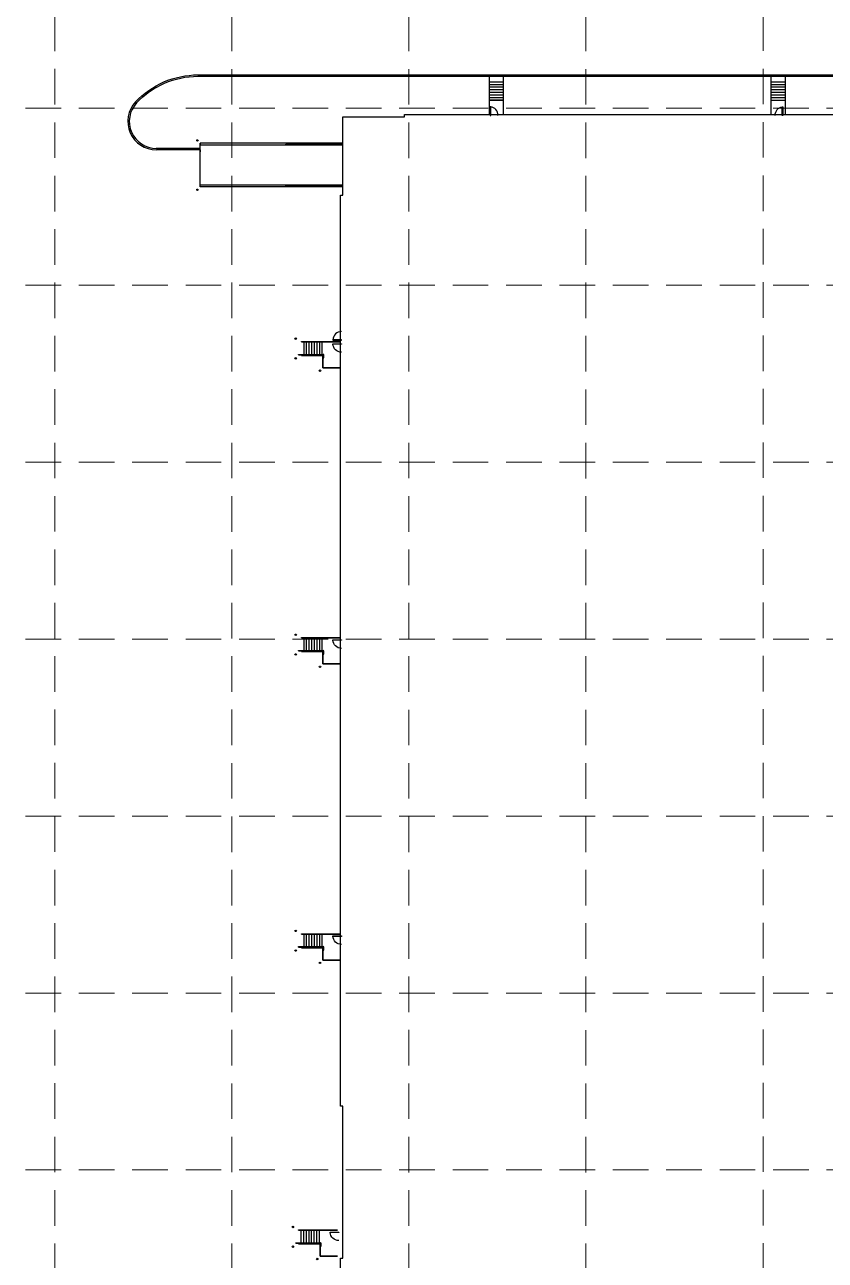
# Model space of a CAD drawing. Header units: inches. Extents: x 2412594 to 2415086, y 7034205 to 7038188.
# Drawn here: x 2414140.6 to 2414421.7, y 7035481.2 to 7035915.1 of the extents above; entities that cross this region are included whole.
import ezdxf

# ---------------------------------------------------------------- set-up
doc = ezdxf.new("R2010")
doc.units = ezdxf.units.IN
doc.header["$MEASUREMENT"] = 0
doc.linetypes.add('HIDDEN', pattern=[0.375, 0.25, -0.125])
for name, color, linetype in [('GRID', 254, 'HIDDEN'), ('P-BLDG', 7, 'Continuous'), ('P-PVMT', 3, 'Continuous'), ('P-STRIPE', 10, 'Continuous')]:
    doc.layers.add(name, color=color, linetype=linetype)

msp = doc.modelspace()

# ---------------------------------------------------------------- linework, layer by layer
at = {"layer": 'GRID', "color": 252, "linetype": 'HIDDEN', "lineweight": 0, "ltscale": 50}
for p, q in [((2414151.15, 7034518.34), (2414151.15, 7038123.05)), ((2414213.3, 7034518.33), (2414213.3, 7038123.05)), ((2414275.44, 7034518.32), (2414275.44, 7038123.05)), ((2414337.59, 7034518.31), (2414337.59, 7038123.05)), ((2414400.03, 7034518.45), (2414399.74, 7038123.05)), ((2412659.63, 7035885.78), (2415021.2, 7035885.78)), ((2412659.63, 7035823.63), (2415021.2, 7035823.63)), ((2412659.63, 7035761.48), (2415021.2, 7035761.48)), ((2412659.63, 7035699.34), (2415021.2, 7035699.34)), ((2412659.63, 7035637.19), (2415021.2, 7035637.19)), ((2412659.63, 7035575.04), (2415021.2, 7035575.04)), ((2412659.63, 7035512.9), (2415021.2, 7035512.9))]:
    msp.add_line(p, q, dxfattribs=at)
at = {"layer": 'P-BLDG', "color": 9, "linetype": 'Continuous', "lineweight": 30}
for p, q in [((2414237.76, 7035803.75), (2414237.76, 7035803.88)), ((2414237.76, 7035803.88), (2414251.44, 7035803.88)), ((2414237.76, 7035803.75), (2414251.44, 7035803.75)), ((2414238.68, 7035803.57), (2414238.68, 7035803.69)), ((2414238.68, 7035799.09), (2414238.68, 7035803.5)), ((2414239.6, 7035803.57), (2414239.6, 7035803.7)), ((2414239.6, 7035799.09), (2414239.6, 7035803.5)), ((2414240.51, 7035803.57), (2414240.51, 7035803.7)), ((2414240.51, 7035799.09), (2414240.51, 7035803.5)), ((2414241.43, 7035803.57), (2414241.43, 7035803.7)), ((2414241.43, 7035799.09), (2414241.43, 7035803.5)), ((2414242.35, 7035803.57), (2414242.35, 7035803.7)), ((2414242.35, 7035799.09), (2414242.35, 7035803.5)), ((2414243.26, 7035803.57), (2414243.26, 7035803.7)), ((2414243.26, 7035799.09), (2414243.26, 7035803.5)), ((2414244.18, 7035803.57), (2414244.18, 7035803.7)), ((2414244.18, 7035799.09), (2414244.18, 7035803.5)), ((2414245.1, 7035803.57), (2414245.1, 7035803.7)), ((2414245.1, 7035799.09), (2414245.1, 7035803.5)), ((2414236.76, 7035799.34), (2414245.43, 7035799.34)), ((2414236.76, 7035799.21), (2414236.76, 7035799.34)), ((2414236.76, 7035799.21), (2414245.43, 7035799.21)), ((2414237.76, 7035799.09), (2414245.43, 7035799.09)), ((2414237.76, 7035798.96), (2414237.76, 7035799.09)), ((2414237.76, 7035798.96), (2414245.3, 7035798.96)), ((2414245.3, 7035794.63), (2414245.3, 7035798.96)), ((2414245.43, 7035794.75), (2414245.43, 7035799.09)), ((2414245.55, 7035798.09), (2414245.55, 7035799.09)), ((2414245.55, 7035798.09), (2414245.68, 7035798.09)), ((2414245.68, 7035798.09), (2414245.68, 7035799.09)), ((2414245.3, 7035794.63), (2414251.44, 7035794.63)), ((2414245.43, 7035794.75), (2414251.44, 7035794.75)), ((2414237.76, 7035699.75), (2414237.76, 7035699.88)), ((2414237.76, 7035699.88), (2414251.44, 7035699.88)), ((2414237.76, 7035699.75), (2414251.44, 7035699.75)), ((2414238.68, 7035699.57), (2414238.68, 7035699.69)), ((2414238.68, 7035695.09), (2414238.68, 7035699.5)), ((2414239.6, 7035699.57), (2414239.6, 7035699.7)), ((2414239.6, 7035695.09), (2414239.6, 7035699.5)), ((2414240.51, 7035699.57), (2414240.51, 7035699.7)), ((2414240.51, 7035695.09), (2414240.51, 7035699.5)), ((2414241.43, 7035699.57), (2414241.43, 7035699.7)), ((2414241.43, 7035695.09), (2414241.43, 7035699.5)), ((2414242.35, 7035699.57), (2414242.35, 7035699.7)), ((2414242.35, 7035695.09), (2414242.35, 7035699.5)), ((2414243.26, 7035699.57), (2414243.26, 7035699.7)), ((2414243.26, 7035695.09), (2414243.26, 7035699.5)), ((2414244.18, 7035699.57), (2414244.18, 7035699.7)), ((2414244.18, 7035695.09), (2414244.18, 7035699.5)), ((2414245.1, 7035699.57), (2414245.1, 7035699.7)), ((2414245.1, 7035695.09), (2414245.1, 7035699.5)), ((2414236.76, 7035695.34), (2414245.43, 7035695.34)), ((2414236.76, 7035695.21), (2414236.76, 7035695.34)), ((2414236.76, 7035695.21), (2414245.43, 7035695.21)), ((2414237.76, 7035695.09), (2414245.43, 7035695.09)), ((2414237.76, 7035694.96), (2414237.76, 7035695.09)), ((2414237.76, 7035694.96), (2414245.3, 7035694.96)), ((2414245.3, 7035690.63), (2414245.3, 7035694.96)), ((2414245.43, 7035690.75), (2414245.43, 7035695.09)), ((2414245.55, 7035694.09), (2414245.55, 7035695.09)), ((2414245.55, 7035694.09), (2414245.68, 7035694.09)), ((2414245.68, 7035694.09), (2414245.68, 7035695.09)), ((2414245.3, 7035690.63), (2414251.44, 7035690.63)), ((2414245.43, 7035690.75), (2414251.44, 7035690.75)), ((2414237.76, 7035595.75), (2414237.76, 7035595.88)), ((2414237.76, 7035595.88), (2414251.44, 7035595.88)), ((2414237.76, 7035595.75), (2414251.44, 7035595.75)), ((2414238.68, 7035595.57), (2414238.68, 7035595.69)), ((2414238.68, 7035591.09), (2414238.68, 7035595.5)), ((2414239.6, 7035595.57), (2414239.6, 7035595.7)), ((2414239.6, 7035591.09), (2414239.6, 7035595.5)), ((2414240.51, 7035595.57), (2414240.51, 7035595.7)), ((2414240.51, 7035591.09), (2414240.51, 7035595.5)), ((2414241.43, 7035595.57), (2414241.43, 7035595.7)), ((2414241.43, 7035591.09), (2414241.43, 7035595.5)), ((2414242.35, 7035595.57), (2414242.35, 7035595.7)), ((2414242.35, 7035591.09), (2414242.35, 7035595.5)), ((2414243.26, 7035595.57), (2414243.26, 7035595.7)), ((2414243.26, 7035591.09), (2414243.26, 7035595.5)), ((2414244.18, 7035595.57), (2414244.18, 7035595.7)), ((2414244.18, 7035591.09), (2414244.18, 7035595.5)), ((2414245.1, 7035595.57), (2414245.1, 7035595.7)), ((2414245.1, 7035591.09), (2414245.1, 7035595.5)), ((2414236.76, 7035591.34), (2414245.43, 7035591.34)), ((2414236.76, 7035591.21), (2414236.76, 7035591.34)), ((2414236.76, 7035591.21), (2414245.43, 7035591.21)), ((2414237.76, 7035591.09), (2414245.43, 7035591.09)), ((2414237.76, 7035590.96), (2414237.76, 7035591.09)), ((2414237.76, 7035590.96), (2414245.3, 7035590.96)), ((2414245.3, 7035586.63), (2414245.3, 7035590.96)), ((2414245.43, 7035586.75), (2414245.43, 7035591.09)), ((2414245.55, 7035590.09), (2414245.55, 7035591.09)), ((2414245.55, 7035590.09), (2414245.68, 7035590.09)), ((2414245.68, 7035590.09), (2414245.68, 7035591.09)), ((2414245.3, 7035586.63), (2414251.44, 7035586.63)), ((2414245.43, 7035586.75), (2414251.44, 7035586.75)), ((2414236.76, 7035491.75), (2414236.76, 7035491.88)), ((2414236.76, 7035491.88), (2414250.44, 7035491.88)), ((2414236.76, 7035491.75), (2414250.44, 7035491.75)), ((2414237.68, 7035487.09), (2414237.68, 7035491.75)), ((2414238.6, 7035487.09), (2414238.6, 7035491.75)), ((2414239.51, 7035487.09), (2414239.51, 7035491.75)), ((2414240.43, 7035487.09), (2414240.43, 7035491.75)), ((2414241.35, 7035487.09), (2414241.35, 7035491.75)), ((2414242.26, 7035487.09), (2414242.26, 7035491.75)), ((2414243.18, 7035487.09), (2414243.18, 7035491.75)), ((2414244.1, 7035487.09), (2414244.1, 7035491.75)), ((2414235.76, 7035487.34), (2414244.43, 7035487.34)), ((2414235.76, 7035487.21), (2414235.76, 7035487.34)), ((2414235.76, 7035487.21), (2414244.43, 7035487.21)), ((2414236.76, 7035487.09), (2414244.43, 7035487.09)), ((2414236.76, 7035486.96), (2414236.76, 7035487.09)), ((2414236.76, 7035486.96), (2414244.31, 7035486.96)), ((2414244.31, 7035482.63), (2414244.31, 7035486.96)), ((2414244.43, 7035482.75), (2414244.43, 7035487.09)), ((2414244.56, 7035486.09), (2414244.56, 7035487.09)), ((2414244.56, 7035486.09), (2414244.68, 7035486.09)), ((2414244.68, 7035486.09), (2414244.68, 7035487.09)), ((2414244.31, 7035482.63), (2414250.44, 7035482.63)), ((2414244.43, 7035482.75), (2414250.44, 7035482.75))]:
    msp.add_line(p, q, dxfattribs=at)
at = {"layer": 'P-BLDG', "color": 9, "linetype": 'Continuous', "lineweight": 30, "extrusion": (0, 0, -1)}
msp.add_lwpolyline([(-2414304.23, 7035883.24), (-2414304.23, 7035886.24), (-2414304.09, 7035886.24), (-2414304.09, 7035883.24)], close=True, dxfattribs=at)
at = {"layer": 'P-BLDG', "color": 9, "linetype": 'Continuous', "lineweight": 30}
for points in [[(2414406.62, 7035883.24), (2414406.62, 7035886.24), (2414406.77, 7035886.24), (2414406.77, 7035883.24)], [(2414251.84, 7035804.5), (2414248.84, 7035804.5), (2414248.84, 7035804.35), (2414251.84, 7035804.35)], [(2414251.84, 7035802.96), (2414248.84, 7035802.96), (2414248.84, 7035803.11), (2414251.84, 7035803.11)], [(2414251.84, 7035698.96), (2414248.84, 7035698.96), (2414248.84, 7035699.11), (2414251.84, 7035699.11)], [(2414251.84, 7035594.96), (2414248.84, 7035594.96), (2414248.84, 7035595.11), (2414251.84, 7035595.11)], [(2414250.85, 7035490.96), (2414247.84, 7035490.96), (2414247.84, 7035491.11), (2414250.85, 7035491.11)]]:
    msp.add_lwpolyline(points, close=True, dxfattribs=at)
for points in [[(2414251.44, 7035161.98), (2414251.44, 7035481.98), (2414252.27, 7035481.98), (2414252.27, 7035535.32), (2414251.44, 7035535.32), (2414251.44, 7035855.32), (2414252.27, 7035855.32), (2414252.27, 7035882.82)], [(2414252.29, 7035882.82), (2414273.94, 7035882.82), (2414273.94, 7035883.65), (2414426.44, 7035883.65), (2414426.44, 7035884.48), (2414438.94, 7035884.48), (2414438.94, 7035883.65), (2414488.94, 7035883.65), (2414488.94, 7035881.15), (2414513.94, 7035881.15), (2414513.94, 7035821.15), (2414516.44, 7035821.15), (2414516.44, 7035596.15), (2414513.94, 7035596.15), (2414513.94, 7035536.15), (2414516.44, 7035536.15), (2414516.44, 7035311.15), (2414513.94, 7035311.15), (2414513.94, 7035251.15), (2414516.44, 7035251.15), (2414516.44, 7035226.15), (2414428.05, 7035137.76)]]:
    msp.add_lwpolyline(points, dxfattribs=at)
for centre in [(2414235.76, 7035804.88), (2414235.76, 7035797.96), (2414244.3, 7035793.63), (2414235.76, 7035700.88), (2414235.76, 7035693.96), (2414244.3, 7035689.63), (2414235.76, 7035596.88), (2414235.76, 7035589.96), (2414244.3, 7035585.63), (2414234.76, 7035492.88), (2414234.76, 7035485.96), (2414243.31, 7035481.63)]:
    msp.add_circle(centre, 0.25, dxfattribs=at)
for centre, radius, start, end in [((2414251.84, 7035804.35), 3, 89.9999, 177.2137), ((2414245.43, 7035799.09), 0.25, 0, 90), ((2414245.43, 7035799.09), 0.125, 0, 90), ((2414245.43, 7035695.09), 0.25, 0, 90), ((2414245.43, 7035695.09), 0.125, 0, 90), ((2414245.43, 7035591.09), 0.25, 0, 90), ((2414245.43, 7035591.09), 0.125, 0, 90), ((2414244.43, 7035487.09), 0.25, 0, 90), ((2414244.43, 7035487.09), 0.125, 0, 90)]:
    msp.add_arc(centre, radius, start, end, dxfattribs=at)
at = {"layer": 'P-BLDG', "color": 9, "linetype": 'Continuous', "lineweight": 30, "extrusion": (0, 0, -1)}
for centre in [(-2414251.84, 7035803.11), (-2414251.84, 7035699.11), (-2414251.84, 7035595.11), (-2414250.85, 7035491.11)]:
    msp.add_arc(centre, 3, 269.9999, 357.2137, dxfattribs=at)
at = {"layer": 'P-BLDG', "color": 9, "linetype": 'Continuous', "lineweight": 30}
msp.add_ellipse((2414304.11, 7035883.24), major_axis=(0, 3), ratio=0.883235, start_param=4.712388, end_param=6.234554, dxfattribs=at)
at = {"layer": 'P-BLDG', "color": 9, "linetype": 'Continuous', "lineweight": 30, "extrusion": (0, 0, -1)}
msp.add_ellipse((2414406.75, 7035883.24), major_axis=(0, 3), ratio=0.883235, start_param=4.712388, end_param=6.234554, dxfattribs=at)
at = {"layer": 'P-PVMT', "color": 7}
for p, q in [((2414201.43, 7035897.52), (2414524.41, 7035897.52)), ((2414201.43, 7035897.02), (2414524.41, 7035897.02)), ((2414303.76, 7035883.68), (2414303.76, 7035897.02)), ((2414303.76, 7035895.1), (2414308.76, 7035895.1)), ((2414308.76, 7035883.68), (2414308.76, 7035897.02)), ((2414402.76, 7035883.68), (2414402.76, 7035897.02)), ((2414402.76, 7035895.1), (2414407.76, 7035895.1)), ((2414407.76, 7035883.68), (2414407.76, 7035897.02)), ((2414308.76, 7035888.68), (2414303.76, 7035888.68)), ((2414303.76, 7035888.68), (2414308.76, 7035888.68)), ((2414402.76, 7035888.68), (2414407.76, 7035888.68)), ((2414402.76, 7035888.68), (2414407.76, 7035888.68)), ((2414202.27, 7035871.69), (2414186.8, 7035871.69)), ((2414202.27, 7035871.19), (2414186.83, 7035871.19))]:
    msp.add_line(p, q, dxfattribs=at)
at = {"layer": 'P-PVMT', "color": 7, "extrusion": (0, 0, -1)}
for p, q in [((2414252.27, 7035873.48), (2414202.27, 7035873.48)), ((2414202.27, 7035872.82), (2414202.27, 7035873.48)), ((2414202.27, 7035873.48), (2414202.27, 7035872.82)), ((2414252.27, 7035872.82), (2414202.27, 7035872.82)), ((2414202.27, 7035858.82), (2414202.27, 7035872.82)), ((2414232.27, 7035873.2), (2414252.27, 7035873.2)), ((2414232.27, 7035873.1), (2414232.27, 7035873.2)), ((2414232.27, 7035873.1), (2414252.27, 7035873.1)), ((2414202.27, 7035870.52), (2414202.27, 7035871.19)), ((2414202.27, 7035871.19), (2414202.27, 7035870.52)), ((2414252.27, 7035858.82), (2414202.27, 7035858.82)), ((2414202.27, 7035858.15), (2414202.27, 7035858.82)), ((2414232.27, 7035858.43), (2414232.27, 7035858.53)), ((2414232.27, 7035858.53), (2414252.27, 7035858.53)), ((2414252.27, 7035858.15), (2414202.27, 7035858.15)), ((2414232.27, 7035858.43), (2414252.27, 7035858.43))]:
    msp.add_line(p, q, dxfattribs=at)
at = {"layer": 'P-PVMT', "color": 7}
for centre in [(2414201.27, 7035874.48), (2414201.27, 7035857.15)]:
    msp.add_circle(centre, 0.25, dxfattribs=at)
at = {"layer": 'P-PVMT', "color": 7, "extrusion": (0, 0, -1)}
for radius in [30, 29.5]:
    msp.add_arc((-2414201.43, 7035867.52), radius, 43.1073, 90, dxfattribs=at)
at = {"layer": 'P-PVMT', "color": 7}
for radius in [10, 9.5]:
    msp.add_arc((2414186.83, 7035881.19), radius, 136.8927, 270, dxfattribs=at)
at = {"layer": 'P-STRIPE', "color": 252}
for p, q in [((2414303.76, 7035894.18), (2414308.76, 7035894.18)), ((2414303.76, 7035893.27), (2414308.76, 7035893.27)), ((2414402.76, 7035894.18), (2414407.76, 7035894.18)), ((2414402.76, 7035893.27), (2414407.76, 7035893.27)), ((2414303.76, 7035892.35), (2414308.76, 7035892.35)), ((2414303.76, 7035891.43), (2414308.76, 7035891.43)), ((2414303.76, 7035890.52), (2414308.76, 7035890.52)), ((2414303.76, 7035889.6), (2414308.76, 7035889.6)), ((2414402.76, 7035892.35), (2414407.76, 7035892.35)), ((2414402.76, 7035891.43), (2414407.76, 7035891.43)), ((2414402.76, 7035890.52), (2414407.76, 7035890.52)), ((2414402.76, 7035889.6), (2414407.76, 7035889.6))]:
    msp.add_line(p, q, dxfattribs=at)

doc.saveas('drawing.dxf')
